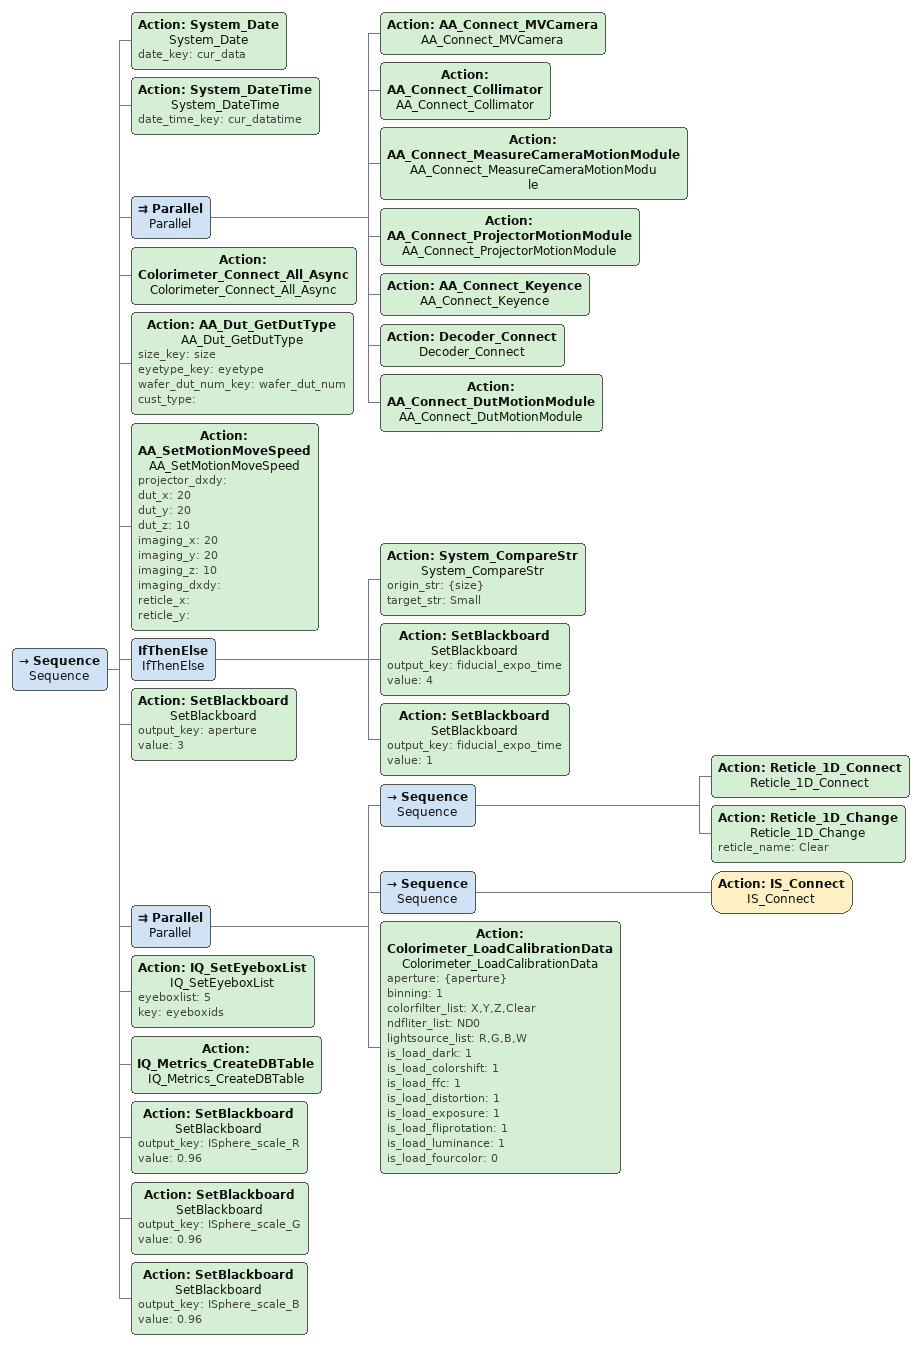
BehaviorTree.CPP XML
<Sequence name="Sequence">
 <!-- System Init -->
 <Action name="System_Date" ID="System_Date" date_key="cur_data"/>
 <Action name="System_DateTime" ID="System_DateTime" date_time_key="cur_datatime"/>
 <!--AA Devices Connect-->
 <Parallel name="Parallel">
  <Action name="AA_Connect_MVCamera" ID="AA_Connect_MVCamera"/>
  <Action name="AA_Connect_Collimator" ID="AA_Connect_Collimator"/>
  <Action name="AA_Connect_MeasureCameraMotionModule" ID="AA_Connect_MeasureCameraMotionModule"/>
  <Action name="AA_Connect_ProjectorMotionModule" ID="AA_Connect_ProjectorMotionModule"/>
  <Action name="AA_Connect_Keyence" ID="AA_Connect_Keyence"/>
  <Action name="Decoder_Connect" ID="Decoder_Connect"/>
  <Action name="AA_Connect_DutMotionModule" ID="AA_Connect_DutMotionModule"/>
 </Parallel>
 <Action name="Colorimeter_Connect_All_Async" ID="Colorimeter_Connect_All_Async"/>
 <!-- Alignment Init-->
 <Action name="AA_Dut_GetDutType" ID="AA_Dut_GetDutType" size_key="size" eyetype_key="eyetype" wafer_dut_num_key="wafer_dut_num" cust_type=""/>
 <Action name="AA_SetMotionMoveSpeed" ID="AA_SetMotionMoveSpeed" projector_dxdy="" dut_x="20" dut_y="20" dut_z="10" imaging_x="20" imaging_y="20" imaging_z="10" imaging_dxdy="" reticle_x="" reticle_y=""/>
 <IfThenElse name="IfThenElse">
  <Action name="System_CompareStr" ID="System_CompareStr" origin_str="{size}" target_str="Small"/>
  <Action name="SetBlackboard" ID="SetBlackboard" output_key="fiducial_expo_time" value="4"/>
  <Action name="SetBlackboard" ID="SetBlackboard" output_key="fiducial_expo_time" value="1"/>
 </IfThenElse>
 <Action name="SetBlackboard" ID="SetBlackboard" output_key="aperture" value="3"/>
 <!-- Dut Alignment Module  & IQ Device Connect & CalibrationData Load -->
 <Parallel name="Parallel">
  <!--reticle connect and move-->
  <Sequence name="Sequence">
   <Action name="Reticle_1D_Connect" ID="Reticle_1D_Connect"/>
   <Action name="Reticle_1D_Change" ID="Reticle_1D_Change" reticle_name="Clear"/>
  </Sequence>
  <!--integrating sphere & colorimeter connect and setting-->
  <Sequence name="Sequence">
   <Action name="IS_Connect" ID="IS_Connect"/>
  </Sequence>
  <!-- load colorimeter calibration data-->
  <Action name="Colorimeter_LoadCalibrationData" ID="Colorimeter_LoadCalibrationData" aperture="{aperture}" binning="1" colorfilter_list="X,Y,Z,Clear" ndfliter_list="ND0" lightsource_list="R,G,B,W" is_load_dark="1" is_load_colorshift="1" is_load_ffc="1" is_load_distortion="1" is_load_exposure="1" is_load_fliprotation="1" is_load_luminance="1" is_load_fourcolor="0"/>
 </Parallel>
 <!--IQ metrics init-->
 <Action name="IQ_SetEyeboxList" ID="IQ_SetEyeboxList" eyeboxlist="5" key="eyeboxids"/>
 <Action name="IQ_Metrics_CreateDBTable" ID="IQ_Metrics_CreateDBTable"/>
 <Action name="SetBlackboard" ID="SetBlackboard" output_key="ISphere_scale_R" value="0.96"/>
 <Action name="SetBlackboard" ID="SetBlackboard" output_key="ISphere_scale_G" value="0.96"/>
 <Action name="SetBlackboard" ID="SetBlackboard" output_key="ISphere_scale_B" value="0.96"/>
</Sequence>
